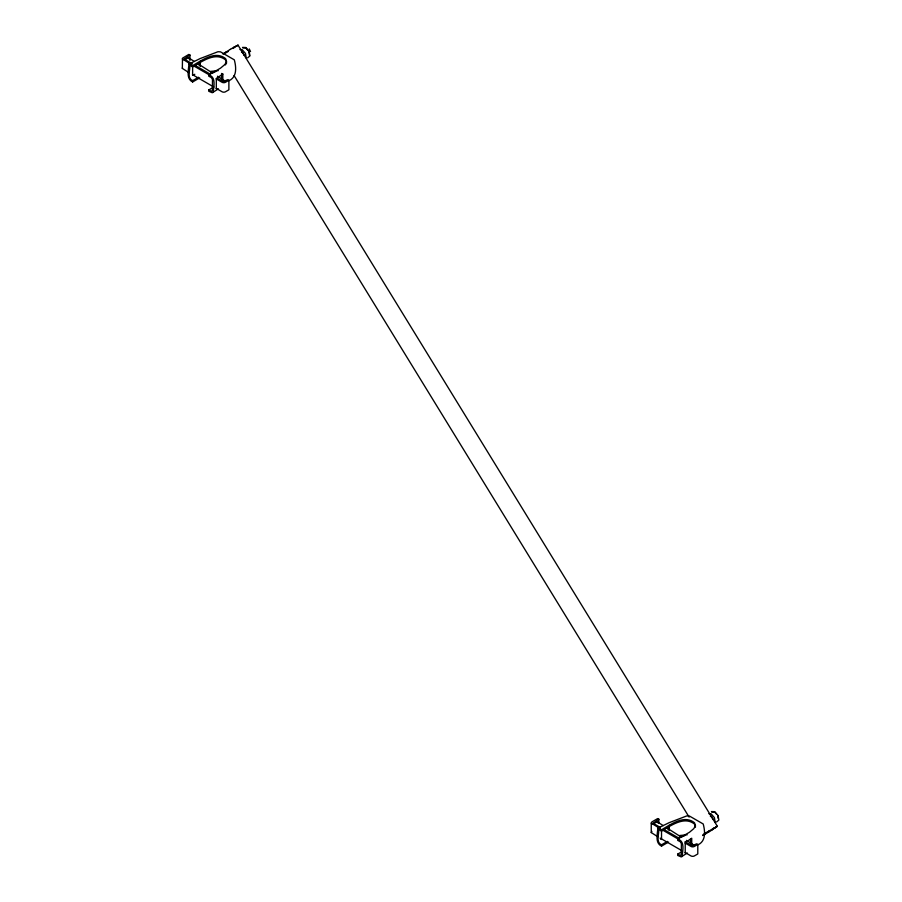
<?xml version="1.0" encoding="UTF-8"?>
<svg xmlns="http://www.w3.org/2000/svg" width="902" height="902" viewBox="0 0 902 902"><rect width="100%" height="100%" fill="white"/><g stroke="black" fill="none" stroke-linecap="round" stroke-linejoin="round"><path stroke-width="1.35" d="M188.924 72.634L182.339 68.405L182.497 58.213L188.834 54.402L189.961 55.056L189.961 60.468M199.68 77.888L192.633 81.958L192.633 80.65C186.635 78.17 190.299 70.029 189.815 65.406L192.633 66.917C201.822 61.697 215.251 51.561 225.59 59.915L226.605 62.948L225.421 64.888M192.633 81.958C185.868 78.88 188.631 69.713 188.924 64.076L192.633 65.609L192.622 75.362L194.809 74.291M199.252 65.677L199.252 63.061M200.289 66.376L200.289 61.144M213.47 87.257L208.768 89.974L208.768 91.282L212.286 92.748L218.431 88.847M192.633 65.609C201.822 60.389 215.251 50.253 225.59 58.607L226.605 61.64L224.823 64.549L220.528 68.146L208.768 74.934L208.768 76.242L211.226 77.448L212.455 79.353L212.455 90.471L211.226 91.181L208.768 89.974M216.322 88.937L216.322 78.474L222.828 74.054L221.61 73.457L221.61 79.996M222.828 80.594L222.828 74.054M217.292 78.215L223.211 81.631L227.744 79.669L228.882 80.323L228.882 89.817L225.477 91.779A2.402 1.387 0 0 1 222.084 91.779L216.164 88.351M657.829 836.774L651.244 832.557L651.244 823.075L651.898 821.914L657.727 818.542L658.866 819.208L658.866 823.267M661.527 830.359L661.527 839.514L660.489 838.815M668.585 842.04L661.527 846.11L661.527 844.802C655.54 842.321 659.204 834.181 658.719 829.558L661.527 831.069C670.716 825.849 684.156 815.712 694.495 824.067L695.51 827.1M661.527 831.069L661.527 829.761L657.817 828.228C657.535 833.854 654.773 843.032 661.527 846.11M668.156 829.829L668.156 827.213M669.194 830.528L669.194 825.296M681.202 852.086L677.673 854.126L677.673 855.434L681.19 856.9L687.335 852.999M661.527 829.761C670.716 824.541 684.156 814.405 694.495 822.759L695.51 825.792L693.728 828.69L689.432 832.298L677.673 839.086L677.673 840.393L680.131 841.6L681.36 843.505L681.36 854.622L680.131 855.333L677.673 854.126M685.227 853.089L685.227 842.626L691.733 838.206L691.733 844.746M690.504 844.148L690.504 838.916M685.013 841.69L692.116 845.783L696.648 843.821L697.787 844.475L697.787 853.968L694.382 855.93A2.402 1.387 0 0 1 690.988 855.93L685.069 852.503M182.339 68.405L182.497 67.706M651.244 832.557L651.898 831.396M213.143 92.444C213.718 86.908 216.401 76.918 208.768 74.934M682.047 856.596C682.622 851.06 685.306 841.07 677.673 839.086M247.599 57.886L249.944 55.935L249.166 51.335L245.863 47.524L242.525 47.4M716.504 822.038L718.838 820.087L718.071 815.487L714.767 811.676L711.419 811.552M229.018 80.673C237.226 77.065 236.223 66.883 234.306 59.836L220.494 51.854L217.98 51.73L200.131 58.574L188.924 64.076M697.923 844.824C706.131 841.216 705.127 831.035 703.199 823.977L689.387 816.006L686.884 815.882L669.036 822.725L657.817 828.228M236.617 46.16L238.004 45.1L717.372 826.311L712.321 829.716M715.139 827.856L716.357 826.931L715.636 827.179M222.941 54.052L230.348 49.328M223.786 53.568L226.605 51.707M232.953 48.505L236.989 45.72L236.268 45.968M703.38 834.564L709.716 830.539M703.154 834.778L713.753 828.137M708.577 832.095L712.772 829.49M230.281 49.43L234.385 46.927M225.748 52.891L228.195 51.482M704.541 834.497L708.645 831.994M189.961 55.056L184.132 59.07L192.419 63.862M184.132 59.893L188.529 57.773L194.325 61.46M192.633 80.65L198.508 77.256M228.882 80.323L225.477 82.285A2.402 1.387 0 0 1 222.084 82.285L216.164 78.869M658.866 819.208L653.037 823.222L660.14 827.326M653.037 824.045L656.408 822.094M661.527 844.802L667.412 841.408M697.787 844.475L694.382 846.437A2.402 1.387 0 0 1 690.988 846.437L685.069 843.02M233.81 47.321L238.004 45.1M713.178 828.532L717.372 826.311M702.669 835.523L705.116 834.102M210.617 71.382L218.284 70.649M210.617 72.69L215.657 71.664M679.522 835.534L687.189 834.801M679.522 836.842L684.562 835.816M656.419 822.094L657.434 821.925L663.229 825.612M242.863 47.919L245.874 48.032L248.095 50.602M239.955 49.565L242.176 49.655L245.479 53.455L246.257 58.066M711.768 812.071L714.767 812.183L716.256 813.897M708.859 813.717L711.08 813.807L714.384 817.607L715.162 822.218M194.787 65.226L210.189 74.111M191.292 64.516L182.339 58.923M193.659 65.88L210.245 75.452M192.476 74.674L213.797 86.987M663.692 829.378L679.093 838.262M660.196 828.667L651.244 823.075M662.564 830.032L679.138 839.604M660.196 838.15L681.506 850.451M197.797 63.67L212.861 73.254M217.495 76.208L225.601 81.372M666.702 827.822L681.765 837.406M686.399 840.36L694.506 845.512M241.42 51.978L243.134 53.128L244.092 55.338M710.314 816.13L712.028 817.28L712.997 819.49M188.529 57.773L189.206 58.923M657.434 821.925L658.11 823.075M249.256 48.922L250.542 51.561M234.069 75.52L689.139 817.122M717.744 815.611L718.206 818.373M248.839 51.459L249.538 55.608"/></g></svg>
